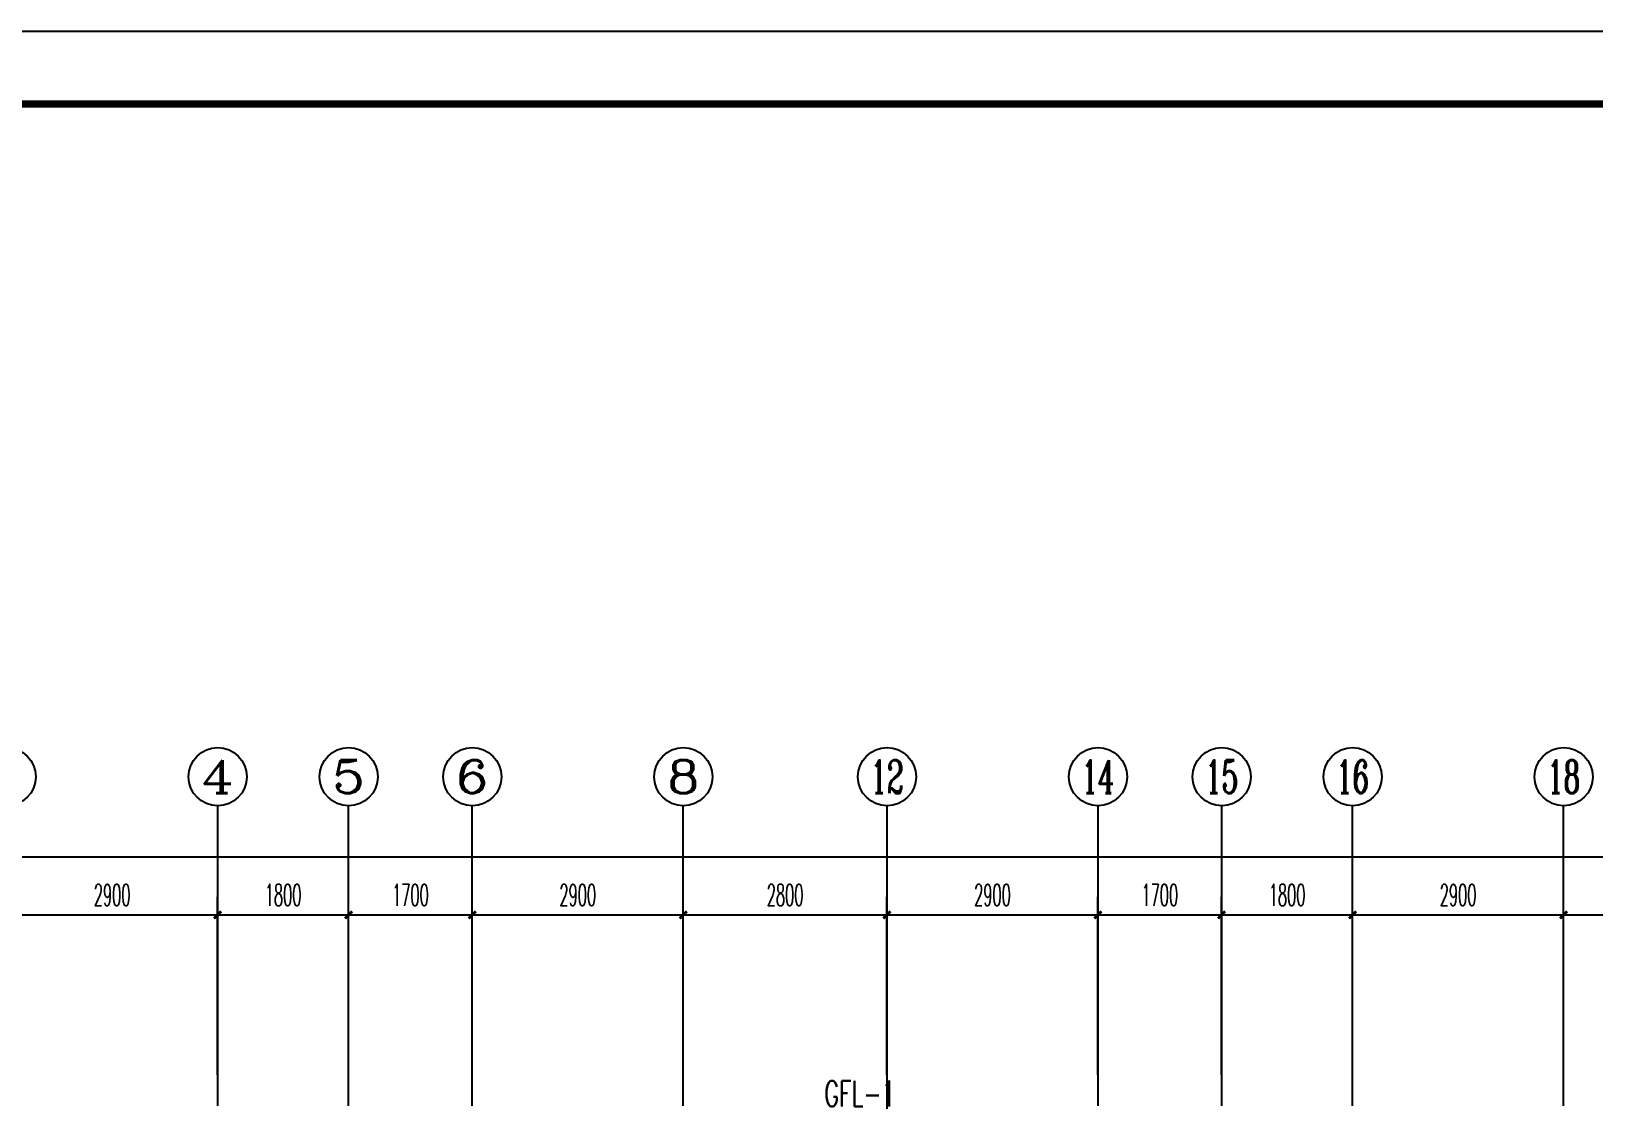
# Model space of a CAD drawing. Extents: x 27938 to 1507990, y 110129 to 923079.
# Drawn here: x 830054 to 851531, y 223957 to 238607 of the extents above; entities that cross this region are included whole.
import ezdxf
from ezdxf.enums import TextEntityAlignment as Align

# ---------------------------------------------------------------- set-up
doc = ezdxf.new("R2010")
doc.units = 0
doc.header["$LTSCALE"] = 1000
doc.header["$MEASUREMENT"] = 0
doc.linetypes.add('DOTE', pattern=[2.42, 2, -0.2, 0.02, -0.2])
for name, color, linetype in [('----建筑底图', 8, 'Continuous'), ('AXIS', 3, 'Continuous'), ('AXIS_TEXT', 7, 'Continuous'), ('DIM_管井排水', 5, 'Continuous'), ('DOTE', 1, 'Continuous'), ('图框', 140, 'Continuous')]:
    doc.layers.add(name, color=color, linetype=linetype)
doc.layers.add('yichutu', color=7, linetype='Continuous', true_color=0xffffff, plot=False)
doc.styles.add('_TCH_AXIS', font='COMPLEX', dxfattribs={"bigfont": 'GBCBIG'})
doc.styles.add('_TCH_DIM_T3', font='SIMPLEX.shx', dxfattribs={"width": 0.494118, "bigfont": 'GBCBIG.shx'})
doc.styles.add('_TWT_SERIAL', font='SIMPLEX', dxfattribs={"width": 0.8, "height": 3.5, "bigfont": 'HZTXT'})
doc.styles.add('COMPLEX', font='COMPLEX')
doc.dimstyles.new('_TCH_ARCH&&100', dxfattribs={"dimtxt": 297.5, "dimasz": 100, "dimexe": 250, "dimexo": 300, "dimgap": 126.25, "dimtad": 1, "dimdec": 0, "dimzin": 0, "dimdsep": 46, "dimtxsty": '_TCH_DIM_T3', "dimblk": 'ARCHTICK', "dimcen": 0.09, "dimclrt": 4, "dimazin": 2, "dimtfac": 1, "dimtdec": 0, "dimtix": 1, "dimtmove": 2, "dimatfit": 3, "dimfxl": 100, "dimtolj": 1, "dimtzin": 0, "dimarcsym": 0})

# ---------------------------------------------------------------- blocks, each defined once
blk = doc.blocks.new('TK')
at = {"layer": '图框'}
blk.add_lwpolyline([(465375, 548714), (549475, 548714), (549475, 489314), (465375, 489314)], close=True, dxfattribs=at)
blk.add_lwpolyline([(465375, 548714), (549475, 548714), (549475, 489314), (465375, 489314)], close=True, dxfattribs=at)
at = {"layer": '图框', "const_width": 100}
blk.add_lwpolyline([(548475, 490314), (548475, 547714), (467875, 547714), (467875, 490314)], close=True, dxfattribs=at)
blk = doc.blocks.new('yct-841-594-84100-59399.9999999999-100-1000.0')
at = {"layer": 'yichutu', "color": 7, "true_color": 0xffffff}
blk.add_lwpolyline([(0, 0), (0, 59400), (84100, 59400), (84100, 0)], close=True, dxfattribs=at)
blk = doc.blocks.new('_ArchTick')
at = {"color": 0, "linetype": 'ByBlock', "const_width": 0.4}
blk.add_lwpolyline([(-0.5, -0.5), (0.5, 0.5)], dxfattribs=at)
blk = doc.blocks.new('*D1286')
at = {"layer": 'AXIS', "color": 0, "lineweight": -2}
for p, q in [((14302, -14350), (14302, -11100)), ((64302, -14350), (64302, -11100)), ((14302, -11350), (64302, -11350))]:
    blk.add_line(p, q, dxfattribs=at)
at = {"layer": 'Defpoints', "color": 0}
for p in [(64302, -11350), (14302, -14650), (64302, -14650)]:
    blk.add_point(p, dxfattribs=at)
at = {"layer": 'AXIS', "color": 0, "lineweight": -2, "xscale": 100, "yscale": 100, "zscale": 100, "rotation": 180}
blk.add_blockref('_ArchTick', (14302, -11350), dxfattribs=at)
at = {"layer": 'AXIS', "color": 0, "lineweight": -2, "xscale": 100, "yscale": 100, "zscale": 100}
blk.add_blockref('_ArchTick', (64302, -11350), dxfattribs=at)
at = {"layer": 'AXIS', "color": 4, "insert": (39302, -11075), "char_height": 297.5, "attachment_point": 5, "style": '_TCH_DIM_T3'}
blk.add_mtext('\\A1;50000', dxfattribs=at)
blk = doc.blocks.new('*D1288')
at = {"layer": 'AXIS', "color": 0, "lineweight": -2}
for p, q in [((16102, -14350), (16102, -11900)), ((19002, -14350), (19002, -11900)), ((16102, -12150), (19002, -12150))]:
    blk.add_line(p, q, dxfattribs=at)
at = {"layer": 'Defpoints', "color": 0}
for p in [(19002, -12150), (16102, -14650), (19002, -14650)]:
    blk.add_point(p, dxfattribs=at)
at = {"layer": 'AXIS', "color": 0, "lineweight": -2, "xscale": 100, "yscale": 100, "zscale": 100, "rotation": 180}
blk.add_blockref('_ArchTick', (16102, -12150), dxfattribs=at)
at = {"layer": 'AXIS', "color": 0, "lineweight": -2, "xscale": 100, "yscale": 100, "zscale": 100}
blk.add_blockref('_ArchTick', (19002, -12150), dxfattribs=at)
at = {"layer": 'AXIS', "color": 4, "insert": (17552, -11875), "char_height": 297.5, "attachment_point": 5, "style": '_TCH_DIM_T3'}
blk.add_mtext('\\A1;2900', dxfattribs=at)
blk = doc.blocks.new('*D1289')
at = {"layer": 'AXIS', "color": 0, "lineweight": -2}
for p, q in [((19002, -14350), (19002, -11900)), ((20802, -14350), (20802, -11900)), ((19002, -12150), (20802, -12150))]:
    blk.add_line(p, q, dxfattribs=at)
at = {"layer": 'Defpoints', "color": 0}
for p in [(20802, -12150), (19002, -14650), (20802, -14650)]:
    blk.add_point(p, dxfattribs=at)
at = {"layer": 'AXIS', "color": 0, "lineweight": -2, "xscale": 100, "yscale": 100, "zscale": 100, "rotation": 180}
blk.add_blockref('_ArchTick', (19002, -12150), dxfattribs=at)
at = {"layer": 'AXIS', "color": 0, "lineweight": -2, "xscale": 100, "yscale": 100, "zscale": 100}
blk.add_blockref('_ArchTick', (20802, -12150), dxfattribs=at)
at = {"layer": 'AXIS', "color": 4, "insert": (19902, -11875), "char_height": 297.5, "attachment_point": 5, "style": '_TCH_DIM_T3'}
blk.add_mtext('\\A1;1800', dxfattribs=at)
blk = doc.blocks.new('*D1290')
at = {"layer": 'AXIS', "color": 0, "lineweight": -2}
for p, q in [((20802, -14350), (20802, -11900)), ((22502, -14350), (22502, -11900)), ((20802, -12150), (22502, -12150))]:
    blk.add_line(p, q, dxfattribs=at)
at = {"layer": 'Defpoints', "color": 0}
for p in [(22502, -12150), (20802, -14650), (22502, -14650)]:
    blk.add_point(p, dxfattribs=at)
at = {"layer": 'AXIS', "color": 0, "lineweight": -2, "xscale": 100, "yscale": 100, "zscale": 100, "rotation": 180}
blk.add_blockref('_ArchTick', (20802, -12150), dxfattribs=at)
at = {"layer": 'AXIS', "color": 0, "lineweight": -2, "xscale": 100, "yscale": 100, "zscale": 100}
blk.add_blockref('_ArchTick', (22502, -12150), dxfattribs=at)
at = {"layer": 'AXIS', "color": 4, "insert": (21652, -11875), "char_height": 297.5, "attachment_point": 5, "style": '_TCH_DIM_T3'}
blk.add_mtext('\\A1;1700', dxfattribs=at)
blk = doc.blocks.new('*D1291')
at = {"layer": 'AXIS', "color": 0, "lineweight": -2}
for p, q in [((22502, -14350), (22502, -11900)), ((25402, -14350), (25402, -11900)), ((22502, -12150), (25402, -12150))]:
    blk.add_line(p, q, dxfattribs=at)
at = {"layer": 'Defpoints', "color": 0}
for p in [(25402, -12150), (22502, -14650), (25402, -14650)]:
    blk.add_point(p, dxfattribs=at)
at = {"layer": 'AXIS', "color": 0, "lineweight": -2, "xscale": 100, "yscale": 100, "zscale": 100, "rotation": 180}
blk.add_blockref('_ArchTick', (22502, -12150), dxfattribs=at)
at = {"layer": 'AXIS', "color": 0, "lineweight": -2, "xscale": 100, "yscale": 100, "zscale": 100}
blk.add_blockref('_ArchTick', (25402, -12150), dxfattribs=at)
at = {"layer": 'AXIS', "color": 4, "insert": (23952, -11875), "char_height": 297.5, "attachment_point": 5, "style": '_TCH_DIM_T3'}
blk.add_mtext('\\A1;2900', dxfattribs=at)
blk = doc.blocks.new('*D1292')
at = {"layer": 'AXIS', "color": 0, "lineweight": -2}
for p, q in [((25402, -14350), (25402, -11900)), ((28202, -14350), (28202, -11900)), ((25402, -12150), (28202, -12150))]:
    blk.add_line(p, q, dxfattribs=at)
at = {"layer": 'Defpoints', "color": 0}
for p in [(28202, -12150), (25402, -14650), (28202, -14650)]:
    blk.add_point(p, dxfattribs=at)
at = {"layer": 'AXIS', "color": 0, "lineweight": -2, "xscale": 100, "yscale": 100, "zscale": 100, "rotation": 180}
blk.add_blockref('_ArchTick', (25402, -12150), dxfattribs=at)
at = {"layer": 'AXIS', "color": 0, "lineweight": -2, "xscale": 100, "yscale": 100, "zscale": 100}
blk.add_blockref('_ArchTick', (28202, -12150), dxfattribs=at)
at = {"layer": 'AXIS', "color": 4, "insert": (26802, -11875), "char_height": 297.5, "attachment_point": 5, "style": '_TCH_DIM_T3'}
blk.add_mtext('\\A1;2800', dxfattribs=at)
blk = doc.blocks.new('*D1293')
at = {"layer": 'AXIS', "color": 0, "lineweight": -2}
for p, q in [((28202, -14350), (28202, -11900)), ((31102, -14350), (31102, -11900)), ((28202, -12150), (31102, -12150))]:
    blk.add_line(p, q, dxfattribs=at)
at = {"layer": 'Defpoints', "color": 0}
for p in [(31102, -12150), (28202, -14650), (31102, -14650)]:
    blk.add_point(p, dxfattribs=at)
at = {"layer": 'AXIS', "color": 0, "lineweight": -2, "xscale": 100, "yscale": 100, "zscale": 100, "rotation": 180}
blk.add_blockref('_ArchTick', (28202, -12150), dxfattribs=at)
at = {"layer": 'AXIS', "color": 0, "lineweight": -2, "xscale": 100, "yscale": 100, "zscale": 100}
blk.add_blockref('_ArchTick', (31102, -12150), dxfattribs=at)
at = {"layer": 'AXIS', "color": 4, "insert": (29652, -11875), "char_height": 297.5, "attachment_point": 5, "style": '_TCH_DIM_T3'}
blk.add_mtext('\\A1;2900', dxfattribs=at)
blk = doc.blocks.new('*D1294')
at = {"layer": 'AXIS', "color": 0, "lineweight": -2}
for p, q in [((31102, -14350), (31102, -11900)), ((32802, -14350), (32802, -11900)), ((31102, -12150), (32802, -12150))]:
    blk.add_line(p, q, dxfattribs=at)
at = {"layer": 'Defpoints', "color": 0}
for p in [(32802, -12150), (31102, -14650), (32802, -14650)]:
    blk.add_point(p, dxfattribs=at)
at = {"layer": 'AXIS', "color": 0, "lineweight": -2, "xscale": 100, "yscale": 100, "zscale": 100, "rotation": 180}
blk.add_blockref('_ArchTick', (31102, -12150), dxfattribs=at)
at = {"layer": 'AXIS', "color": 0, "lineweight": -2, "xscale": 100, "yscale": 100, "zscale": 100}
blk.add_blockref('_ArchTick', (32802, -12150), dxfattribs=at)
at = {"layer": 'AXIS', "color": 4, "insert": (31952, -11875), "char_height": 297.5, "attachment_point": 5, "style": '_TCH_DIM_T3'}
blk.add_mtext('\\A1;1700', dxfattribs=at)
blk = doc.blocks.new('*D1295')
at = {"layer": 'AXIS', "color": 0, "lineweight": -2}
for p, q in [((32802, -14350), (32802, -11900)), ((34602, -14350), (34602, -11900)), ((32802, -12150), (34602, -12150))]:
    blk.add_line(p, q, dxfattribs=at)
at = {"layer": 'Defpoints', "color": 0}
for p in [(34602, -12150), (32802, -14650), (34602, -14650)]:
    blk.add_point(p, dxfattribs=at)
at = {"layer": 'AXIS', "color": 0, "lineweight": -2, "xscale": 100, "yscale": 100, "zscale": 100, "rotation": 180}
blk.add_blockref('_ArchTick', (32802, -12150), dxfattribs=at)
at = {"layer": 'AXIS', "color": 0, "lineweight": -2, "xscale": 100, "yscale": 100, "zscale": 100}
blk.add_blockref('_ArchTick', (34602, -12150), dxfattribs=at)
at = {"layer": 'AXIS', "color": 4, "insert": (33702, -11875), "char_height": 297.5, "attachment_point": 5, "style": '_TCH_DIM_T3'}
blk.add_mtext('\\A1;1800', dxfattribs=at)
blk = doc.blocks.new('*D1296')
at = {"layer": 'AXIS', "color": 0, "lineweight": -2}
for p, q in [((34602, -14350), (34602, -11900)), ((37502, -14350), (37502, -11900)), ((34602, -12150), (37502, -12150))]:
    blk.add_line(p, q, dxfattribs=at)
at = {"layer": 'Defpoints', "color": 0}
for p in [(37502, -12150), (34602, -14650), (37502, -14650)]:
    blk.add_point(p, dxfattribs=at)
at = {"layer": 'AXIS', "color": 0, "lineweight": -2, "xscale": 100, "yscale": 100, "zscale": 100, "rotation": 180}
blk.add_blockref('_ArchTick', (34602, -12150), dxfattribs=at)
at = {"layer": 'AXIS', "color": 0, "lineweight": -2, "xscale": 100, "yscale": 100, "zscale": 100}
blk.add_blockref('_ArchTick', (37502, -12150), dxfattribs=at)
at = {"layer": 'AXIS', "color": 4, "insert": (36052, -11875), "char_height": 297.5, "attachment_point": 5, "style": '_TCH_DIM_T3'}
blk.add_mtext('\\A1;2900', dxfattribs=at)
blk = doc.blocks.new('*D1297')
at = {"layer": 'AXIS', "color": 0, "lineweight": -2}
for p, q in [((37502, -14350), (37502, -11900)), ((39302, -14350), (39302, -11900)), ((37502, -12150), (39302, -12150))]:
    blk.add_line(p, q, dxfattribs=at)
at = {"layer": 'Defpoints', "color": 0}
for p in [(39302, -12150), (37502, -14650), (39302, -14650)]:
    blk.add_point(p, dxfattribs=at)
at = {"layer": 'AXIS', "color": 0, "lineweight": -2, "xscale": 100, "yscale": 100, "zscale": 100, "rotation": 180}
blk.add_blockref('_ArchTick', (37502, -12150), dxfattribs=at)
at = {"layer": 'AXIS', "color": 0, "lineweight": -2, "xscale": 100, "yscale": 100, "zscale": 100}
blk.add_blockref('_ArchTick', (39302, -12150), dxfattribs=at)
at = {"layer": 'AXIS', "color": 4, "insert": (38402, -11875), "char_height": 297.5, "attachment_point": 5, "style": '_TCH_DIM_T3'}
blk.add_mtext('\\A1;1800', dxfattribs=at)
blk = doc.blocks.new('_AXISO')
blk.add_circle((0, 0), 0.5)
at = {"layer": 'AXIS_TEXT', "style": 'COMPLEX', "width": 1.041667}
blk.add_attdef('A', text='', height=0.56, dxfattribs=at).set_placement((-0.25, -0.28), (0.25, -0.28), align=Align.FIT)
blk = doc.blocks.new('A$C7FBD0C6F')
at = {"layer": 'AXIS', "color": 8}
for p, q in [((19002.5, -14649.8), (19002.5, -10649.8)), ((20802.5, -14649.8), (20802.5, -10649.8)), ((22502.5, -14649.8), (22502.5, -10649.8)), ((25402.5, -14649.8), (25402.5, -10649.8)), ((28202.5, -14649.8), (28202.5, -10649.8)), ((31102.5, -14649.8), (31102.5, -10649.8)), ((32802.5, -14649.8), (32802.5, -10649.8)), ((34602.5, -14649.8), (34602.5, -10649.8)), ((37502.5, -14649.8), (37502.5, -10649.8))]:
    blk.add_line(p, q, dxfattribs=at)
at = {"layer": 'DOTE', "color": 169, "linetype": 'DOTE', "ltscale": 0.3}
for p, q in [((19002.5, -22899.8), (19002.5, -14649.8)), ((20802.5, -22899.8), (20802.5, -14649.8)), ((22502.5, -20099.8), (22502.5, -14649.8)), ((25402.5, -20699.5), (25402.5, -14649.8)), ((28202.5, -20699.5), (28202.5, -14649.8)), ((31102.5, -20099.8), (31102.5, -14649.8)), ((32802.5, -22899.8), (32802.5, -14649.8)), ((34602.5, -22899.8), (34602.5, -14649.8)), ((37502.5, -22899.8), (37502.5, -14649.8))]:
    blk.add_line(p, q, dxfattribs=at)
at = {"layer": 'AXIS', "color": 8}
ref = blk.add_blockref('_AXISO', (16102.5, -10249.8), dxfattribs=dict(at, xscale=800, yscale=800, zscale=800))
ref.add_attrib('A', '2', dxfattribs={"layer": 'AXIS_TEXT', "color": 8, "ltscale": 0.5, "height": 452.5, "style": '_TCH_AXIS', "width": 1.5}).set_placement((15876.2, -10476.1), (16328.7, -10476.1), align=Align.FIT)
ref = blk.add_blockref('_AXISO', (19002.5, -10249.8), dxfattribs=dict(at, xscale=800, yscale=800, zscale=800))
ref.add_attrib('A', '4', dxfattribs={"layer": 'AXIS_TEXT', "color": 8, "ltscale": 0.5, "height": 452.5, "style": '_TCH_AXIS', "width": 1.3125}).set_placement((18776.2, -10476.1), (19228.7, -10476.1), align=Align.FIT)
ref = blk.add_blockref('_AXISO', (20802.5, -10249.8), dxfattribs=dict(at, xscale=800, yscale=800, zscale=800))
ref.add_attrib('A', '5', dxfattribs={"layer": 'AXIS_TEXT', "color": 8, "ltscale": 0.5, "height": 452.5, "style": '_TCH_AXIS', "width": 1.5}).set_placement((20576.2, -10476.1), (21028.7, -10476.1), align=Align.FIT)
ref = blk.add_blockref('_AXISO', (22502.5, -10249.8), dxfattribs=dict(at, xscale=800, yscale=800, zscale=800))
ref.add_attrib('A', '6', dxfattribs={"layer": 'AXIS_TEXT', "color": 8, "ltscale": 0.5, "height": 452.5, "style": '_TCH_AXIS', "width": 1.5}).set_placement((22276.2, -10476.1), (22728.7, -10476.1), align=Align.FIT)
ref = blk.add_blockref('_AXISO', (25402.5, -10249.8), dxfattribs=dict(at, xscale=800, yscale=800, zscale=800))
ref.add_attrib('A', '8', dxfattribs={"layer": 'AXIS_TEXT', "color": 8, "ltscale": 0.5, "height": 452.5, "style": '_TCH_AXIS', "width": 1.5}).set_placement((25176.2, -10476.1), (25628.7, -10476.1), align=Align.FIT)
ref = blk.add_blockref('_AXISO', (28202.5, -10249.8), dxfattribs=dict(at, xscale=800, yscale=800, zscale=800))
ref.add_attrib('A', '12', dxfattribs={"layer": 'AXIS_TEXT', "color": 8, "ltscale": 0.5, "height": 452.55, "style": '_TCH_AXIS', "width": 0.724138}).set_placement((27976.2, -10476.1), (28428.7, -10476.1), align=Align.FIT)
ref = blk.add_blockref('_AXISO', (31102.5, -10249.8), dxfattribs=dict(at, xscale=800, yscale=800, zscale=800))
ref.add_attrib('A', '14', dxfattribs={"layer": 'AXIS_TEXT', "color": 8, "ltscale": 0.5, "height": 452.55, "style": '_TCH_AXIS', "width": 0.677419}).set_placement((30876.2, -10476.1), (31328.7, -10476.1), align=Align.FIT)
ref = blk.add_blockref('_AXISO', (32802.5, -10249.8), dxfattribs=dict(at, xscale=800, yscale=800, zscale=800))
ref.add_attrib('A', '15', dxfattribs={"layer": 'AXIS_TEXT', "color": 8, "ltscale": 0.5, "height": 452.55, "style": '_TCH_AXIS', "width": 0.724138}).set_placement((32576.2, -10476.1), (33028.7, -10476.1), align=Align.FIT)
ref = blk.add_blockref('_AXISO', (34602.5, -10249.8), dxfattribs=dict(at, xscale=800, yscale=800, zscale=800))
ref.add_attrib('A', '16', dxfattribs={"layer": 'AXIS_TEXT', "color": 8, "ltscale": 0.5, "height": 452.55, "style": '_TCH_AXIS', "width": 0.724138}).set_placement((34376.2, -10476.1), (34828.7, -10476.1), align=Align.FIT)
ref = blk.add_blockref('_AXISO', (37502.5, -10249.8), dxfattribs=dict(at, xscale=800, yscale=800, zscale=800))
ref.add_attrib('A', '18', dxfattribs={"layer": 'AXIS_TEXT', "color": 8, "ltscale": 0.5, "height": 452.55, "style": '_TCH_AXIS', "width": 0.724138}).set_placement((37276.2, -10476.1), (37728.7, -10476.1), align=Align.FIT)
for p1, p2, distance, picture, middle in [((14302.5, -14649.8), (64302.5, -14649.8), 3300, '*D1286', (39302.5, -11074.8)), ((16102.5, -14649.8), (19002.5, -14649.8), 2500, '*D1288', (17552.5, -11874.8)), ((19002.5, -14649.8), (20802.5, -14649.8), 2500, '*D1289', (19902.5, -11874.8)), ((20802.5, -14649.8), (22502.5, -14649.8), 2500, '*D1290', (21652.5, -11874.8)), ((22502.5, -14649.8), (25402.5, -14649.8), 2500, '*D1291', (23952.5, -11874.8)), ((25402.5, -14649.8), (28202.5, -14649.8), 2500, '*D1292', (26802.5, -11874.8)), ((28202.5, -14649.8), (31102.5, -14649.8), 2500, '*D1293', (29652.5, -11874.8)), ((31102.5, -14649.8), (32802.5, -14649.8), 2500, '*D1294', (31952.5, -11874.8)), ((32802.5, -14649.8), (34602.5, -14649.8), 2500, '*D1295', (33702.5, -11874.8)), ((34602.5, -14649.8), (37502.5, -14649.8), 2500, '*D1296', (36052.5, -11874.8)), ((37502.5, -14649.8), (39302.5, -14649.8), 2500, '*D1297', (38402.5, -11874.8))]:
    dim = blk.add_aligned_dim(p1=p1, p2=p2, distance=distance, dimstyle='_TCH_ARCH&&100', dxfattribs=at)
    dim.commit()
    dim.dimension.update_dxf_attribs({"geometry": picture, "text_midpoint": middle})

msp = doc.modelspace()

# ---------------------------------------------------------------- block references
msp.add_blockref('TK', (348239.1, -310106.9))
at = {"layer": 'yichutu'}
msp.add_blockref('yct-841-594-84100-59399.9999999999-100-1000.0', (813614.1, 179206.8), dxfattribs=at)

# ---------------------------------------------------------------- next in the draw order: block references
at = {"layer": '----建筑底图', "ltscale": 0.5}
msp.add_blockref('A$C7FBD0C6F', (813614.1, 238606.8), dxfattribs=at)

# ---------------------------------------------------------------- next in the draw order: texts
at = {"layer": 'DIM_管井排水', "color": 7, "style": '_TWT_SERIAL', "width": 0.64}
msp.add_text('GFL-1', height=350, dxfattribs=at).set_placement((840955.5, 223824.6))

doc.saveas('drawing.dxf')
